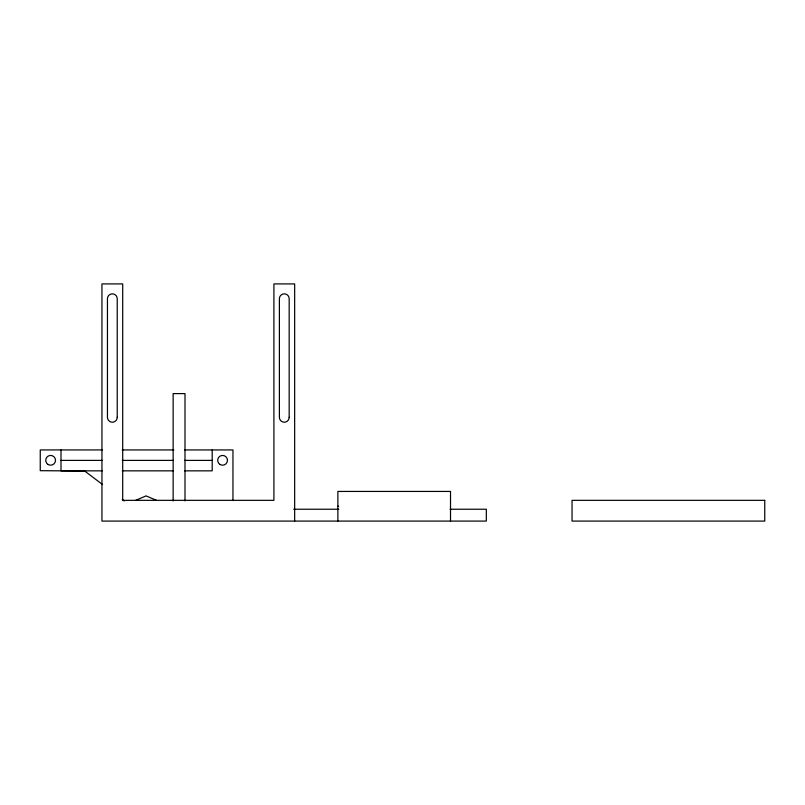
<?xml version="1.0" encoding="UTF-8"?>
<svg xmlns="http://www.w3.org/2000/svg" width="805" height="805" viewBox="0 0 805 805"><rect width="100%" height="100%" fill="white"/><g stroke="black" fill="none" stroke-linecap="round" stroke-linejoin="round"><path stroke-width="1.21" d="M135.703 500.338L146.077 495.89L156.452 500.338M102.235 449.935L40.25 449.935L40.25 470.684L84.716 471.026L102.507 484.509M122.229 449.935L173.88 449.935M184.707 449.935L232.957 449.935L232.957 500.579M60.999 460.39L102.235 460.39M122.229 460.39L173.467 460.39M184.707 460.39L212.198 460.39M102.235 470.845L60.999 470.845L60.999 449.935M122.229 470.845L173.467 470.845M184.707 470.845L212.198 470.845L212.198 449.935M337.869 506.265L338.674 506.265M293.704 509.233L338.784 509.233M450.055 509.233L486.331 509.233L486.331 521.087L101.953 521.087L101.953 283.913L122.712 283.913L122.712 500.338L273.911 500.338L273.911 283.913L294.66 283.913L294.66 521.087M122.269 499.492L124.252 500.992M450.518 521.087L450.518 491.442L337.869 491.442L337.869 521.087M184.999 500.962L184.999 393.605L173.145 393.605L173.145 500.962M764.75 500.338L572.043 500.338L572.043 521.087L764.75 521.087L764.75 500.338M289.176 417.322L289.176 298.736A4.89 4.89 0 0 0 284.286 293.845A4.89 4.89 0 0 0 279.395 298.736L279.395 417.322A4.89 4.89 0 0 0 284.286 422.212A4.89 4.89 0 0 0 289.176 417.322M117.228 417.322L117.228 298.736A4.89 4.89 0 0 0 112.338 293.845A4.89 4.89 0 0 0 107.447 298.736L107.447 417.322A4.89 4.89 0 0 0 112.338 422.212A4.89 4.89 0 0 0 117.228 417.322M220.137 464.545A4.89 4.89 0 0 0 227.473 460.309A4.89 4.89 0 0 0 220.137 456.073A4.89 4.89 0 0 0 220.137 464.545M48.179 464.545A4.89 4.89 0 0 0 55.515 460.309A4.89 4.89 0 0 0 48.179 456.073A4.89 4.89 0 0 0 48.179 464.545"/></g></svg>
